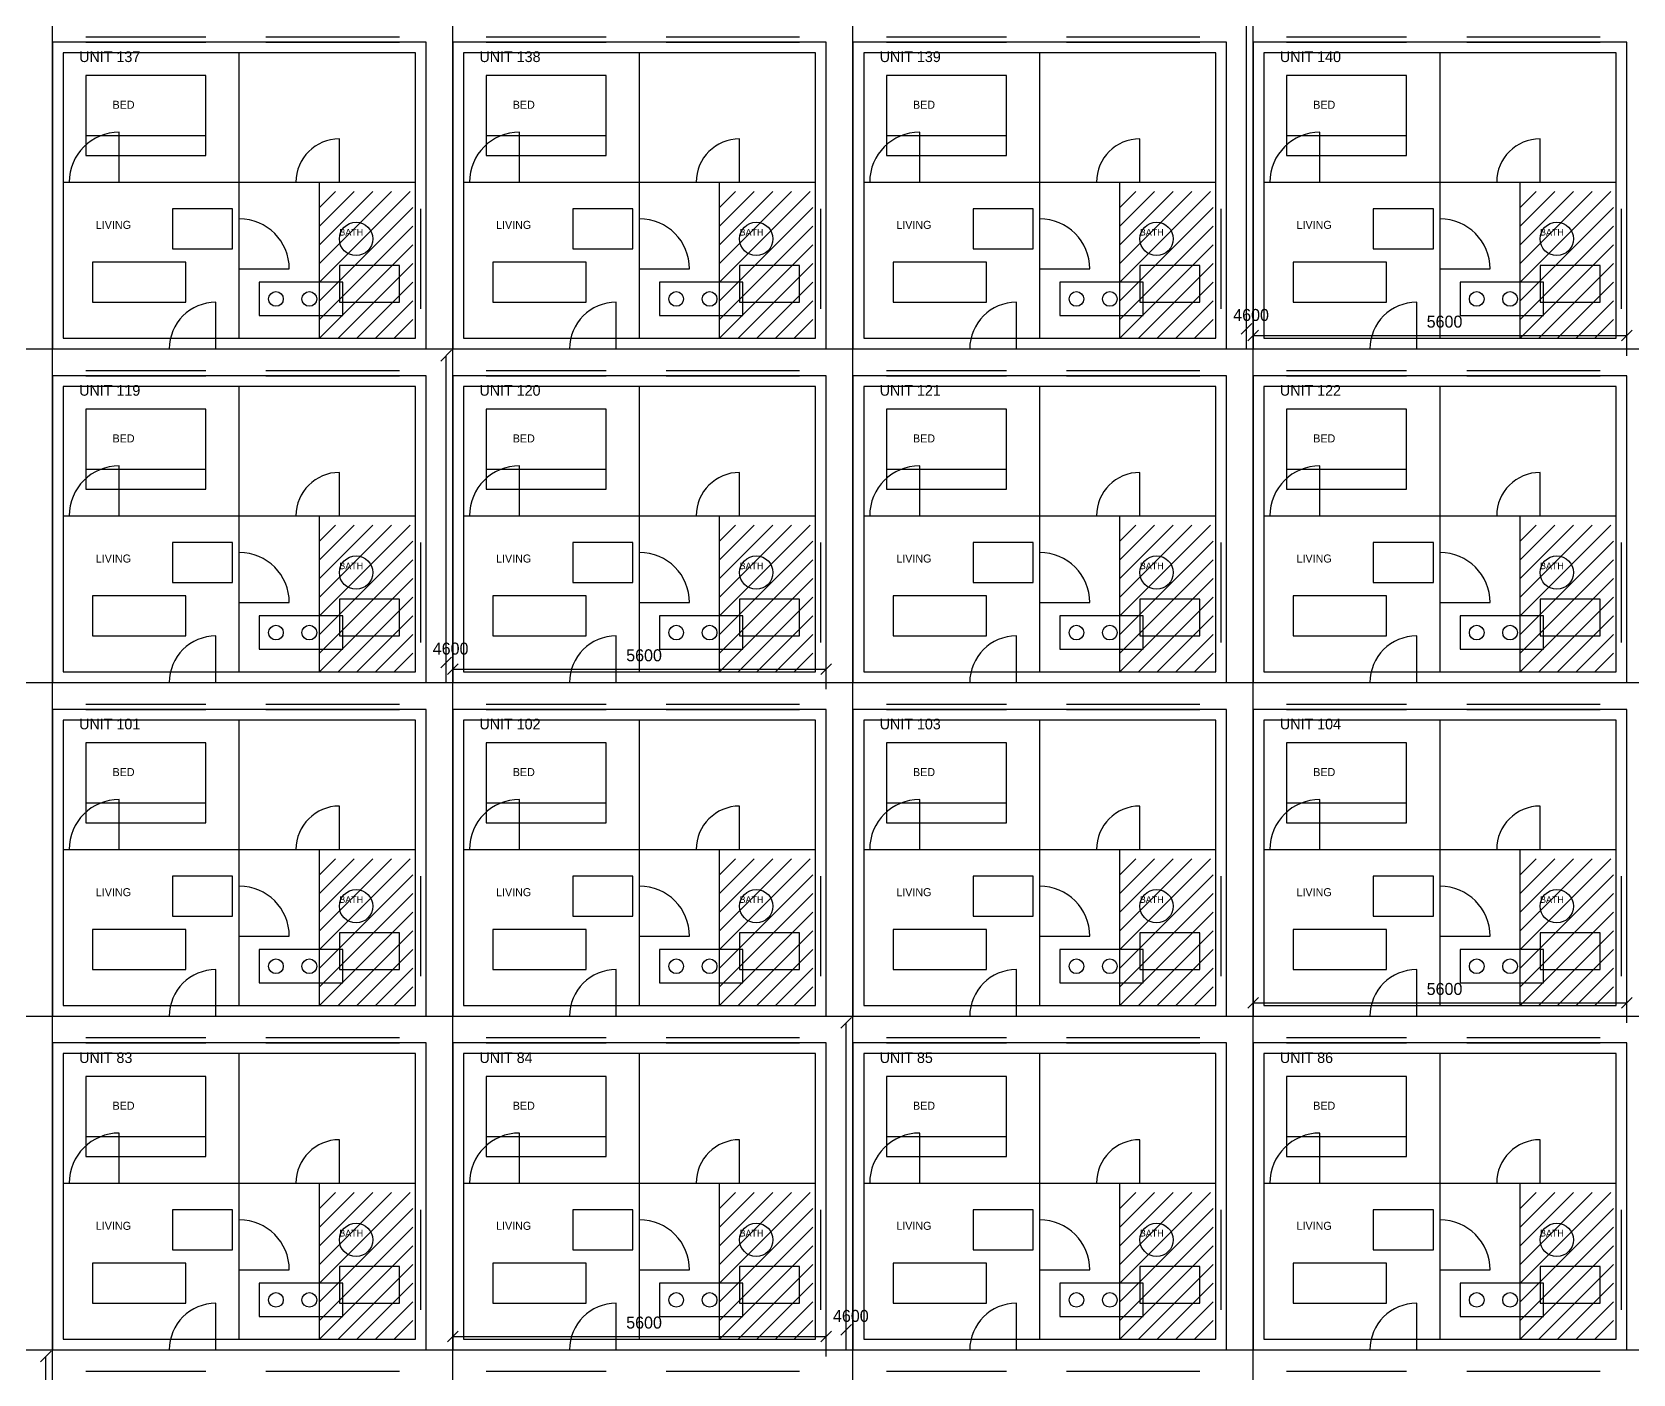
# Model space of a CAD drawing. Header units: millimetres. Extents: x -689 to 114080, y -500 to 99080.
# Drawn here: x 62693 to 86693, y 22640 to 42750 of the extents above; entities that cross this region are included whole.
import ezdxf

# ---------------------------------------------------------------- set-up
doc = ezdxf.new("R2010")
doc.units = ezdxf.units.MM
for name, color, linetype in [('DIMENSIONS', 3, 'CONTINUOUS'), ('DOORS', 2, 'CONTINUOUS'), ('FURNITURE', 5, 'CONTINUOUS'), ('GRID', 8, 'CONTINUOUS'), ('HATCH_SIM', 9, 'CONTINUOUS'), ('TEXT', 6, 'CONTINUOUS'), ('WALLS', 7, 'CONTINUOUS'), ('WINDOWS', 4, 'CONTINUOUS')]:
    doc.layers.add(name, color=color, linetype=linetype)

msp = doc.modelspace()

# ---------------------------------------------------------------- linework, layer by layer
at = {"layer": 'DIMENSIONS'}
for p, q in [((80900, 38300), (80900, 42900)), ((80900, 42600), (80900, 42900)), ((80820, 38220), (80980, 38380)), ((80900, 38000), (80900, 38300)), ((80920, 38120), (81080, 38280)), ((81000, 38200), (86600, 38200)), ((81000, 37900), (81000, 38200)), ((86520, 38120), (86680, 38280)), ((86600, 37900), (86600, 38200)), ((68820, 37820), (68980, 37980)), ((68900, 33300), (68900, 37900)), ((68900, 37600), (68900, 37900)), ((68820, 33220), (68980, 33380)), ((68900, 33000), (68900, 33300)), ((68920, 33120), (69080, 33280)), ((69000, 33200), (74600, 33200)), ((69000, 32900), (69000, 33200)), ((74520, 33120), (74680, 33280)), ((74600, 32900), (74600, 33200)), ((80920, 28120), (81080, 28280)), ((81000, 28200), (86600, 28200)), ((81000, 27900), (81000, 28200)), ((86520, 28120), (86680, 28280)), ((86600, 27900), (86600, 28200)), ((74820, 27820), (74980, 27980)), ((74900, 23300), (74900, 27900)), ((74900, 27600), (74900, 27900)), ((68920, 23120), (69080, 23280)), ((74520, 23120), (74680, 23280)), ((74820, 23220), (74980, 23380)), ((74900, 23000), (74900, 23300)), ((69000, 23200), (74600, 23200)), ((69000, 22900), (69000, 23200)), ((74600, 22900), (74600, 23200)), ((62820, 22820), (62980, 22980)), ((62900, 18300), (62900, 22900)), ((62900, 22600), (62900, 22900))]:
    msp.add_line(p, q, dxfattribs=at)
at = {"layer": 'DOORS'}
for p, q in [((64000, 40500), (64000, 41250)), ((67300, 40500), (67300, 41150)), ((70000, 40500), (70000, 41250)), ((73300, 40500), (73300, 41150)), ((76000, 40500), (76000, 41250)), ((79300, 40500), (79300, 41150)), ((82000, 40500), (82000, 41250)), ((85300, 40500), (85300, 41150)), ((65800, 39200), (66550, 39200)), ((71800, 39200), (72550, 39200)), ((77800, 39200), (78550, 39200)), ((83800, 39200), (84550, 39200)), ((65450, 38000), (65450, 38700)), ((71450, 38000), (71450, 38700)), ((77450, 38000), (77450, 38700)), ((83450, 38000), (83450, 38700)), ((64000, 35500), (64000, 36250)), ((70000, 35500), (70000, 36250)), ((76000, 35500), (76000, 36250)), ((82000, 35500), (82000, 36250)), ((67300, 35500), (67300, 36150)), ((73300, 35500), (73300, 36150)), ((79300, 35500), (79300, 36150)), ((85300, 35500), (85300, 36150)), ((65800, 34200), (66550, 34200)), ((71800, 34200), (72550, 34200)), ((77800, 34200), (78550, 34200)), ((83800, 34200), (84550, 34200)), ((65450, 33000), (65450, 33700)), ((71450, 33000), (71450, 33700)), ((77450, 33000), (77450, 33700)), ((83450, 33000), (83450, 33700)), ((64000, 30500), (64000, 31250)), ((70000, 30500), (70000, 31250)), ((76000, 30500), (76000, 31250)), ((82000, 30500), (82000, 31250)), ((67300, 30500), (67300, 31150)), ((73300, 30500), (73300, 31150)), ((79300, 30500), (79300, 31150)), ((85300, 30500), (85300, 31150)), ((65800, 29200), (66550, 29200)), ((71800, 29200), (72550, 29200)), ((77800, 29200), (78550, 29200)), ((83800, 29200), (84550, 29200)), ((65450, 28000), (65450, 28700)), ((71450, 28000), (71450, 28700)), ((77450, 28000), (77450, 28700)), ((83450, 28000), (83450, 28700)), ((64000, 25500), (64000, 26250)), ((70000, 25500), (70000, 26250)), ((76000, 25500), (76000, 26250)), ((82000, 25500), (82000, 26250)), ((67300, 25500), (67300, 26150)), ((73300, 25500), (73300, 26150)), ((79300, 25500), (79300, 26150)), ((85300, 25500), (85300, 26150)), ((65800, 24200), (66550, 24200)), ((71800, 24200), (72550, 24200)), ((77800, 24200), (78550, 24200)), ((83800, 24200), (84550, 24200)), ((65450, 23000), (65450, 23700)), ((71450, 23000), (71450, 23700)), ((77450, 23000), (77450, 23700)), ((83450, 23000), (83450, 23700))]:
    msp.add_line(p, q, dxfattribs=at)
for centre, radius, start, end in [((64000, 40500), 750, 90, 180), ((67300, 40500), 650, 90, 180), ((70000, 40500), 750, 90, 180), ((73300, 40500), 650, 90, 180), ((76000, 40500), 750, 90, 180), ((79300, 40500), 650, 90, 180), ((82000, 40500), 750, 90, 180), ((85300, 40500), 650, 90, 180), ((65800, 39200), 750, 0, 90), ((71800, 39200), 750, 0, 90), ((77800, 39200), 750, 0, 90), ((83800, 39200), 750, 0, 90), ((65450, 38000), 700, 90, 180), ((71450, 38000), 700, 90, 180), ((77450, 38000), 700, 90, 180), ((83450, 38000), 700, 90, 180), ((64000, 35500), 750, 90, 180), ((70000, 35500), 750, 90, 180), ((76000, 35500), 750, 90, 180), ((82000, 35500), 750, 90, 180), ((67300, 35500), 650, 90, 180), ((73300, 35500), 650, 90, 180), ((79300, 35500), 650, 90, 180), ((85300, 35500), 650, 90, 180), ((65800, 34200), 750, 0, 90), ((71800, 34200), 750, 0, 90), ((77800, 34200), 750, 0, 90), ((83800, 34200), 750, 0, 90), ((65450, 33000), 700, 90, 180), ((71450, 33000), 700, 90, 180), ((77450, 33000), 700, 90, 180), ((83450, 33000), 700, 90, 180), ((64000, 30500), 750, 90, 180), ((70000, 30500), 750, 90, 180), ((76000, 30500), 750, 90, 180), ((82000, 30500), 750, 90, 180), ((67300, 30500), 650, 90, 180), ((73300, 30500), 650, 90, 180), ((79300, 30500), 650, 90, 180), ((85300, 30500), 650, 90, 180), ((65800, 29200), 750, 0, 90), ((71800, 29200), 750, 0, 90), ((77800, 29200), 750, 0, 90), ((83800, 29200), 750, 0, 90), ((65450, 28000), 700, 90, 180), ((71450, 28000), 700, 90, 180), ((77450, 28000), 700, 90, 180), ((83450, 28000), 700, 90, 180), ((64000, 25500), 750, 90, 180), ((70000, 25500), 750, 90, 180), ((76000, 25500), 750, 90, 180), ((82000, 25500), 750, 90, 180), ((67300, 25500), 650, 90, 180), ((73300, 25500), 650, 90, 180), ((79300, 25500), 650, 90, 180), ((85300, 25500), 650, 90, 180), ((65800, 24200), 750, 0, 90), ((71800, 24200), 750, 0, 90), ((77800, 24200), 750, 0, 90), ((83800, 24200), 750, 0, 90), ((65450, 23000), 700, 90, 180), ((71450, 23000), 700, 90, 180), ((77450, 23000), 700, 90, 180), ((83450, 23000), 700, 90, 180)]:
    msp.add_arc(centre, radius, start, end, dxfattribs=at)
at = {"layer": 'FURNITURE'}
for p, q in [((65300, 42100), (63500, 42100)), ((63500, 42100), (63500, 40900)), ((65300, 40900), (65300, 42100)), ((71300, 42100), (69500, 42100)), ((69500, 42100), (69500, 40900)), ((71300, 40900), (71300, 42100)), ((77300, 42100), (75500, 42100)), ((75500, 42100), (75500, 40900)), ((77300, 40900), (77300, 42100)), ((83300, 42100), (81500, 42100)), ((81500, 42100), (81500, 40900)), ((83300, 40900), (83300, 42100)), ((63500, 41200), (65300, 41200)), ((69500, 41200), (71300, 41200)), ((75500, 41200), (77300, 41200)), ((81500, 41200), (83300, 41200)), ((63500, 40900), (65300, 40900)), ((69500, 40900), (71300, 40900)), ((75500, 40900), (77300, 40900)), ((81500, 40900), (83300, 40900)), ((65700, 40100), (64800, 40100)), ((64800, 40100), (64800, 39500)), ((65700, 39500), (65700, 40100)), ((71700, 40100), (70800, 40100)), ((70800, 40100), (70800, 39500)), ((71700, 39500), (71700, 40100)), ((77700, 40100), (76800, 40100)), ((76800, 40100), (76800, 39500)), ((77700, 39500), (77700, 40100)), ((83700, 40100), (82800, 40100)), ((82800, 40100), (82800, 39500)), ((83700, 39500), (83700, 40100)), ((64800, 39500), (65700, 39500)), ((70800, 39500), (71700, 39500)), ((76800, 39500), (77700, 39500)), ((82800, 39500), (83700, 39500)), ((65000, 39300), (63600, 39300)), ((63600, 39300), (63600, 38700)), ((65000, 38700), (65000, 39300)), ((68200, 39250), (67300, 39250)), ((67300, 39250), (67300, 38700)), ((68200, 38700), (68200, 39250)), ((71000, 39300), (69600, 39300)), ((69600, 39300), (69600, 38700)), ((71000, 38700), (71000, 39300)), ((74200, 39250), (73300, 39250)), ((73300, 39250), (73300, 38700)), ((74200, 38700), (74200, 39250)), ((77000, 39300), (75600, 39300)), ((75600, 39300), (75600, 38700)), ((77000, 38700), (77000, 39300)), ((80200, 39250), (79300, 39250)), ((79300, 39250), (79300, 38700)), ((80200, 38700), (80200, 39250)), ((83000, 39300), (81600, 39300)), ((81600, 39300), (81600, 38700)), ((83000, 38700), (83000, 39300)), ((86200, 39250), (85300, 39250)), ((85300, 39250), (85300, 38700)), ((86200, 38700), (86200, 39250)), ((67350, 39000), (66100, 39000)), ((66100, 39000), (66100, 38500)), ((67350, 38500), (67350, 39000)), ((73350, 39000), (72100, 39000)), ((72100, 39000), (72100, 38500)), ((73350, 38500), (73350, 39000)), ((79350, 39000), (78100, 39000)), ((78100, 39000), (78100, 38500)), ((79350, 38500), (79350, 39000)), ((85350, 39000), (84100, 39000)), ((84100, 39000), (84100, 38500)), ((85350, 38500), (85350, 39000)), ((63600, 38700), (65000, 38700)), ((67300, 38700), (68200, 38700)), ((69600, 38700), (71000, 38700)), ((73300, 38700), (74200, 38700)), ((75600, 38700), (77000, 38700)), ((79300, 38700), (80200, 38700)), ((81600, 38700), (83000, 38700)), ((85300, 38700), (86200, 38700)), ((66100, 38500), (67350, 38500)), ((72100, 38500), (73350, 38500)), ((78100, 38500), (79350, 38500)), ((84100, 38500), (85350, 38500)), ((65300, 37100), (63500, 37100)), ((63500, 37100), (63500, 35900)), ((65300, 35900), (65300, 37100)), ((71300, 37100), (69500, 37100)), ((69500, 37100), (69500, 35900)), ((71300, 35900), (71300, 37100)), ((77300, 37100), (75500, 37100)), ((75500, 37100), (75500, 35900)), ((77300, 35900), (77300, 37100)), ((83300, 37100), (81500, 37100)), ((81500, 37100), (81500, 35900)), ((83300, 35900), (83300, 37100)), ((63500, 36200), (65300, 36200)), ((69500, 36200), (71300, 36200)), ((75500, 36200), (77300, 36200)), ((81500, 36200), (83300, 36200)), ((63500, 35900), (65300, 35900)), ((69500, 35900), (71300, 35900)), ((75500, 35900), (77300, 35900)), ((81500, 35900), (83300, 35900)), ((65700, 35100), (64800, 35100)), ((64800, 35100), (64800, 34500)), ((65700, 34500), (65700, 35100)), ((71700, 35100), (70800, 35100)), ((70800, 35100), (70800, 34500)), ((71700, 34500), (71700, 35100)), ((77700, 35100), (76800, 35100)), ((76800, 35100), (76800, 34500)), ((77700, 34500), (77700, 35100)), ((83700, 35100), (82800, 35100)), ((82800, 35100), (82800, 34500)), ((83700, 34500), (83700, 35100)), ((64800, 34500), (65700, 34500)), ((70800, 34500), (71700, 34500)), ((76800, 34500), (77700, 34500)), ((82800, 34500), (83700, 34500)), ((65000, 34300), (63600, 34300)), ((63600, 34300), (63600, 33700)), ((65000, 33700), (65000, 34300)), ((68200, 34250), (67300, 34250)), ((67300, 34250), (67300, 33700)), ((68200, 33700), (68200, 34250)), ((71000, 34300), (69600, 34300)), ((69600, 34300), (69600, 33700)), ((71000, 33700), (71000, 34300)), ((74200, 34250), (73300, 34250)), ((73300, 34250), (73300, 33700)), ((74200, 33700), (74200, 34250)), ((77000, 34300), (75600, 34300)), ((75600, 34300), (75600, 33700)), ((77000, 33700), (77000, 34300)), ((80200, 34250), (79300, 34250)), ((79300, 34250), (79300, 33700)), ((80200, 33700), (80200, 34250)), ((83000, 34300), (81600, 34300)), ((81600, 34300), (81600, 33700)), ((83000, 33700), (83000, 34300)), ((86200, 34250), (85300, 34250)), ((85300, 34250), (85300, 33700)), ((86200, 33700), (86200, 34250)), ((67350, 34000), (66100, 34000)), ((66100, 34000), (66100, 33500)), ((67350, 33500), (67350, 34000)), ((73350, 34000), (72100, 34000)), ((72100, 34000), (72100, 33500)), ((73350, 33500), (73350, 34000)), ((79350, 34000), (78100, 34000)), ((78100, 34000), (78100, 33500)), ((79350, 33500), (79350, 34000)), ((85350, 34000), (84100, 34000)), ((84100, 34000), (84100, 33500)), ((85350, 33500), (85350, 34000)), ((63600, 33700), (65000, 33700)), ((67300, 33700), (68200, 33700)), ((69600, 33700), (71000, 33700)), ((73300, 33700), (74200, 33700)), ((75600, 33700), (77000, 33700)), ((79300, 33700), (80200, 33700)), ((81600, 33700), (83000, 33700)), ((85300, 33700), (86200, 33700)), ((66100, 33500), (67350, 33500)), ((72100, 33500), (73350, 33500)), ((78100, 33500), (79350, 33500)), ((84100, 33500), (85350, 33500)), ((65300, 32100), (63500, 32100)), ((63500, 32100), (63500, 30900)), ((65300, 30900), (65300, 32100)), ((71300, 32100), (69500, 32100)), ((69500, 32100), (69500, 30900)), ((71300, 30900), (71300, 32100)), ((77300, 32100), (75500, 32100)), ((75500, 32100), (75500, 30900)), ((77300, 30900), (77300, 32100)), ((83300, 32100), (81500, 32100)), ((81500, 32100), (81500, 30900)), ((83300, 30900), (83300, 32100)), ((63500, 31200), (65300, 31200)), ((69500, 31200), (71300, 31200)), ((75500, 31200), (77300, 31200)), ((81500, 31200), (83300, 31200)), ((63500, 30900), (65300, 30900)), ((69500, 30900), (71300, 30900)), ((75500, 30900), (77300, 30900)), ((81500, 30900), (83300, 30900)), ((65700, 30100), (64800, 30100)), ((64800, 30100), (64800, 29500)), ((65700, 29500), (65700, 30100)), ((71700, 30100), (70800, 30100)), ((70800, 30100), (70800, 29500)), ((71700, 29500), (71700, 30100)), ((77700, 30100), (76800, 30100)), ((76800, 30100), (76800, 29500)), ((77700, 29500), (77700, 30100)), ((83700, 30100), (82800, 30100)), ((82800, 30100), (82800, 29500)), ((83700, 29500), (83700, 30100)), ((65000, 29300), (63600, 29300)), ((63600, 29300), (63600, 28700)), ((64800, 29500), (65700, 29500)), ((65000, 28700), (65000, 29300)), ((71000, 29300), (69600, 29300)), ((69600, 29300), (69600, 28700)), ((70800, 29500), (71700, 29500)), ((71000, 28700), (71000, 29300)), ((77000, 29300), (75600, 29300)), ((75600, 29300), (75600, 28700)), ((76800, 29500), (77700, 29500)), ((77000, 28700), (77000, 29300)), ((83000, 29300), (81600, 29300)), ((81600, 29300), (81600, 28700)), ((82800, 29500), (83700, 29500)), ((83000, 28700), (83000, 29300)), ((68200, 29250), (67300, 29250)), ((67300, 29250), (67300, 28700)), ((68200, 28700), (68200, 29250)), ((74200, 29250), (73300, 29250)), ((73300, 29250), (73300, 28700)), ((74200, 28700), (74200, 29250)), ((80200, 29250), (79300, 29250)), ((79300, 29250), (79300, 28700)), ((80200, 28700), (80200, 29250)), ((86200, 29250), (85300, 29250)), ((85300, 29250), (85300, 28700)), ((86200, 28700), (86200, 29250)), ((67350, 29000), (66100, 29000)), ((66100, 29000), (66100, 28500)), ((67350, 28500), (67350, 29000)), ((73350, 29000), (72100, 29000)), ((72100, 29000), (72100, 28500)), ((73350, 28500), (73350, 29000)), ((79350, 29000), (78100, 29000)), ((78100, 29000), (78100, 28500)), ((79350, 28500), (79350, 29000)), ((85350, 29000), (84100, 29000)), ((84100, 29000), (84100, 28500)), ((85350, 28500), (85350, 29000)), ((63600, 28700), (65000, 28700)), ((67300, 28700), (68200, 28700)), ((69600, 28700), (71000, 28700)), ((73300, 28700), (74200, 28700)), ((75600, 28700), (77000, 28700)), ((79300, 28700), (80200, 28700)), ((81600, 28700), (83000, 28700)), ((85300, 28700), (86200, 28700)), ((66100, 28500), (67350, 28500)), ((72100, 28500), (73350, 28500)), ((78100, 28500), (79350, 28500)), ((84100, 28500), (85350, 28500)), ((65300, 27100), (63500, 27100)), ((63500, 27100), (63500, 25900)), ((65300, 25900), (65300, 27100)), ((71300, 27100), (69500, 27100)), ((69500, 27100), (69500, 25900)), ((71300, 25900), (71300, 27100)), ((77300, 27100), (75500, 27100)), ((75500, 27100), (75500, 25900)), ((77300, 25900), (77300, 27100)), ((83300, 27100), (81500, 27100)), ((81500, 27100), (81500, 25900)), ((83300, 25900), (83300, 27100)), ((63500, 26200), (65300, 26200)), ((69500, 26200), (71300, 26200)), ((75500, 26200), (77300, 26200)), ((81500, 26200), (83300, 26200)), ((63500, 25900), (65300, 25900)), ((69500, 25900), (71300, 25900)), ((75500, 25900), (77300, 25900)), ((81500, 25900), (83300, 25900)), ((65700, 25100), (64800, 25100)), ((64800, 25100), (64800, 24500)), ((65700, 24500), (65700, 25100)), ((71700, 25100), (70800, 25100)), ((70800, 25100), (70800, 24500)), ((71700, 24500), (71700, 25100)), ((77700, 25100), (76800, 25100)), ((76800, 25100), (76800, 24500)), ((77700, 24500), (77700, 25100)), ((83700, 25100), (82800, 25100)), ((82800, 25100), (82800, 24500)), ((83700, 24500), (83700, 25100)), ((64800, 24500), (65700, 24500)), ((70800, 24500), (71700, 24500)), ((76800, 24500), (77700, 24500)), ((82800, 24500), (83700, 24500)), ((65000, 24300), (63600, 24300)), ((63600, 24300), (63600, 23700)), ((65000, 23700), (65000, 24300)), ((68200, 24250), (67300, 24250)), ((67300, 24250), (67300, 23700)), ((68200, 23700), (68200, 24250)), ((71000, 24300), (69600, 24300)), ((69600, 24300), (69600, 23700)), ((71000, 23700), (71000, 24300)), ((74200, 24250), (73300, 24250)), ((73300, 24250), (73300, 23700)), ((74200, 23700), (74200, 24250)), ((77000, 24300), (75600, 24300)), ((75600, 24300), (75600, 23700)), ((77000, 23700), (77000, 24300)), ((80200, 24250), (79300, 24250)), ((79300, 24250), (79300, 23700)), ((80200, 23700), (80200, 24250)), ((83000, 24300), (81600, 24300)), ((81600, 24300), (81600, 23700)), ((83000, 23700), (83000, 24300)), ((86200, 24250), (85300, 24250)), ((85300, 24250), (85300, 23700)), ((86200, 23700), (86200, 24250)), ((67350, 24000), (66100, 24000)), ((66100, 24000), (66100, 23500)), ((67350, 23500), (67350, 24000)), ((73350, 24000), (72100, 24000)), ((72100, 24000), (72100, 23500)), ((73350, 23500), (73350, 24000)), ((79350, 24000), (78100, 24000)), ((78100, 24000), (78100, 23500)), ((79350, 23500), (79350, 24000)), ((85350, 24000), (84100, 24000)), ((84100, 24000), (84100, 23500)), ((85350, 23500), (85350, 24000)), ((63600, 23700), (65000, 23700)), ((67300, 23700), (68200, 23700)), ((69600, 23700), (71000, 23700)), ((73300, 23700), (74200, 23700)), ((75600, 23700), (77000, 23700)), ((79300, 23700), (80200, 23700)), ((81600, 23700), (83000, 23700)), ((85300, 23700), (86200, 23700)), ((66100, 23500), (67350, 23500)), ((72100, 23500), (73350, 23500)), ((78100, 23500), (79350, 23500)), ((84100, 23500), (85350, 23500))]:
    msp.add_line(p, q, dxfattribs=at)
for centre, radius in [((67550, 39650), 250), ((73550, 39650), 250), ((79550, 39650), 250), ((85550, 39650), 250), ((66350, 38750), 110), ((66850, 38750), 110), ((72350, 38750), 110), ((72850, 38750), 110), ((78350, 38750), 110), ((78850, 38750), 110), ((84350, 38750), 110), ((84850, 38750), 110), ((67550, 34650), 250), ((73550, 34650), 250), ((79550, 34650), 250), ((85550, 34650), 250), ((66350, 33750), 110), ((66850, 33750), 110), ((72350, 33750), 110), ((72850, 33750), 110), ((78350, 33750), 110), ((78850, 33750), 110), ((84350, 33750), 110), ((84850, 33750), 110), ((67550, 29650), 250), ((73550, 29650), 250), ((79550, 29650), 250), ((85550, 29650), 250), ((66350, 28750), 110), ((66850, 28750), 110), ((72350, 28750), 110), ((72850, 28750), 110), ((78350, 28750), 110), ((78850, 28750), 110), ((84350, 28750), 110), ((84850, 28750), 110), ((67550, 24650), 250), ((73550, 24650), 250), ((79550, 24650), 250), ((85550, 24650), 250), ((66350, 23750), 110), ((66850, 23750), 110), ((72350, 23750), 110), ((72850, 23750), 110), ((78350, 23750), 110), ((78850, 23750), 110), ((84350, 23750), 110), ((84850, 23750), 110)]:
    msp.add_circle(centre, radius, dxfattribs=at)
at = {"layer": 'GRID'}
for p, q in [((63000, 500), (63000, 97700)), ((69000, 500), (69000, 97700)), ((75000, 500), (75000, 97700)), ((81000, 500), (81000, 97700)), ((500, 38000), (113500, 38000)), ((500, 33000), (113500, 33000)), ((500, 28000), (113500, 28000)), ((500, 23000), (113500, 23000))]:
    msp.add_line(p, q, dxfattribs=at)
at = {"layer": 'HATCH_SIM'}
for p, q in [((67000, 40120), (67240, 40360)), ((67000, 39840), (67520, 40360)), ((67000, 39560), (67800, 40360)), ((67000, 39280), (68080, 40360)), ((67000, 39000), (68360, 40360)), ((73000, 40120), (73240, 40360)), ((73000, 39840), (73520, 40360)), ((73000, 39560), (73800, 40360)), ((73000, 39280), (74080, 40360)), ((73000, 39000), (74360, 40360)), ((79000, 40120), (79240, 40360)), ((79000, 39840), (79520, 40360)), ((79000, 39560), (79800, 40360)), ((79000, 39280), (80080, 40360)), ((79000, 39000), (80360, 40360)), ((85000, 40120), (85240, 40360)), ((85000, 39840), (85520, 40360)), ((85000, 39560), (85800, 40360)), ((85000, 39280), (86080, 40360)), ((85000, 39000), (86360, 40360)), ((67000, 38720), (68400, 40120)), ((73000, 38720), (74400, 40120)), ((79000, 38720), (80400, 40120)), ((85000, 38720), (86400, 40120)), ((67000, 38440), (68400, 39840)), ((73000, 38440), (74400, 39840)), ((79000, 38440), (80400, 39840)), ((85000, 38440), (86400, 39840)), ((67000, 38160), (68400, 39560)), ((73000, 38160), (74400, 39560)), ((79000, 38160), (80400, 39560)), ((85000, 38160), (86400, 39560)), ((67280, 38160), (68400, 39280)), ((73280, 38160), (74400, 39280)), ((79280, 38160), (80400, 39280)), ((85280, 38160), (86400, 39280)), ((67560, 38160), (68400, 39000)), ((73560, 38160), (74400, 39000)), ((79560, 38160), (80400, 39000)), ((85560, 38160), (86400, 39000)), ((67840, 38160), (68400, 38720)), ((73840, 38160), (74400, 38720)), ((79840, 38160), (80400, 38720)), ((85840, 38160), (86400, 38720)), ((68120, 38160), (68400, 38440)), ((74120, 38160), (74400, 38440)), ((80120, 38160), (80400, 38440)), ((86120, 38160), (86400, 38440)), ((68400, 38160), (68400, 38160)), ((74400, 38160), (74400, 38160)), ((80400, 38160), (80400, 38160)), ((86400, 38160), (86400, 38160)), ((67000, 35120), (67240, 35360)), ((67000, 34840), (67520, 35360)), ((67000, 34560), (67800, 35360)), ((67000, 34280), (68080, 35360)), ((67000, 34000), (68360, 35360)), ((73000, 35120), (73240, 35360)), ((73000, 34840), (73520, 35360)), ((73000, 34560), (73800, 35360)), ((73000, 34280), (74080, 35360)), ((73000, 34000), (74360, 35360)), ((79000, 35120), (79240, 35360)), ((79000, 34840), (79520, 35360)), ((79000, 34560), (79800, 35360)), ((79000, 34280), (80080, 35360)), ((79000, 34000), (80360, 35360)), ((85000, 35120), (85240, 35360)), ((85000, 34840), (85520, 35360)), ((85000, 34560), (85800, 35360)), ((85000, 34280), (86080, 35360)), ((85000, 34000), (86360, 35360)), ((67000, 33720), (68400, 35120)), ((73000, 33720), (74400, 35120)), ((79000, 33720), (80400, 35120)), ((85000, 33720), (86400, 35120)), ((67000, 33440), (68400, 34840)), ((73000, 33440), (74400, 34840)), ((79000, 33440), (80400, 34840)), ((85000, 33440), (86400, 34840)), ((67000, 33160), (68400, 34560)), ((73000, 33160), (74400, 34560)), ((79000, 33160), (80400, 34560)), ((85000, 33160), (86400, 34560)), ((67280, 33160), (68400, 34280)), ((73280, 33160), (74400, 34280)), ((79280, 33160), (80400, 34280)), ((85280, 33160), (86400, 34280)), ((67560, 33160), (68400, 34000)), ((73560, 33160), (74400, 34000)), ((79560, 33160), (80400, 34000)), ((85560, 33160), (86400, 34000)), ((67840, 33160), (68400, 33720)), ((73840, 33160), (74400, 33720)), ((79840, 33160), (80400, 33720)), ((85840, 33160), (86400, 33720)), ((68120, 33160), (68400, 33440)), ((74120, 33160), (74400, 33440)), ((80120, 33160), (80400, 33440)), ((86120, 33160), (86400, 33440)), ((68400, 33160), (68400, 33160)), ((74400, 33160), (74400, 33160)), ((80400, 33160), (80400, 33160)), ((86400, 33160), (86400, 33160)), ((67000, 30120), (67240, 30360)), ((67000, 29840), (67520, 30360)), ((67000, 29560), (67800, 30360)), ((67000, 29280), (68080, 30360)), ((67000, 29000), (68360, 30360)), ((73000, 30120), (73240, 30360)), ((73000, 29840), (73520, 30360)), ((73000, 29560), (73800, 30360)), ((73000, 29280), (74080, 30360)), ((73000, 29000), (74360, 30360)), ((79000, 30120), (79240, 30360)), ((79000, 29840), (79520, 30360)), ((79000, 29560), (79800, 30360)), ((79000, 29280), (80080, 30360)), ((79000, 29000), (80360, 30360)), ((85000, 30120), (85240, 30360)), ((85000, 29840), (85520, 30360)), ((85000, 29560), (85800, 30360)), ((85000, 29280), (86080, 30360)), ((85000, 29000), (86360, 30360)), ((67000, 28720), (68400, 30120)), ((73000, 28720), (74400, 30120)), ((79000, 28720), (80400, 30120)), ((85000, 28720), (86400, 30120)), ((67000, 28440), (68400, 29840)), ((73000, 28440), (74400, 29840)), ((79000, 28440), (80400, 29840)), ((85000, 28440), (86400, 29840)), ((67000, 28160), (68400, 29560)), ((73000, 28160), (74400, 29560)), ((79000, 28160), (80400, 29560)), ((85000, 28160), (86400, 29560)), ((67280, 28160), (68400, 29280)), ((73280, 28160), (74400, 29280)), ((79280, 28160), (80400, 29280)), ((85280, 28160), (86400, 29280)), ((67560, 28160), (68400, 29000)), ((73560, 28160), (74400, 29000)), ((79560, 28160), (80400, 29000)), ((85560, 28160), (86400, 29000)), ((67840, 28160), (68400, 28720)), ((73840, 28160), (74400, 28720)), ((79840, 28160), (80400, 28720)), ((85840, 28160), (86400, 28720)), ((68120, 28160), (68400, 28440)), ((74120, 28160), (74400, 28440)), ((80120, 28160), (80400, 28440)), ((86120, 28160), (86400, 28440)), ((68400, 28160), (68400, 28160)), ((74400, 28160), (74400, 28160)), ((80400, 28160), (80400, 28160)), ((86400, 28160), (86400, 28160)), ((67000, 25120), (67240, 25360)), ((67000, 24840), (67520, 25360)), ((67000, 24560), (67800, 25360)), ((67000, 24280), (68080, 25360)), ((67000, 24000), (68360, 25360)), ((73000, 25120), (73240, 25360)), ((73000, 24840), (73520, 25360)), ((73000, 24560), (73800, 25360)), ((73000, 24280), (74080, 25360)), ((73000, 24000), (74360, 25360)), ((79000, 25120), (79240, 25360)), ((79000, 24840), (79520, 25360)), ((79000, 24560), (79800, 25360)), ((79000, 24280), (80080, 25360)), ((79000, 24000), (80360, 25360)), ((85000, 25120), (85240, 25360)), ((85000, 24840), (85520, 25360)), ((85000, 24560), (85800, 25360)), ((85000, 24280), (86080, 25360)), ((85000, 24000), (86360, 25360)), ((67000, 23720), (68400, 25120)), ((73000, 23720), (74400, 25120)), ((79000, 23720), (80400, 25120)), ((85000, 23720), (86400, 25120)), ((67000, 23440), (68400, 24840)), ((73000, 23440), (74400, 24840)), ((79000, 23440), (80400, 24840)), ((85000, 23440), (86400, 24840)), ((67000, 23160), (68400, 24560)), ((73000, 23160), (74400, 24560)), ((79000, 23160), (80400, 24560)), ((85000, 23160), (86400, 24560)), ((67280, 23160), (68400, 24280)), ((73280, 23160), (74400, 24280)), ((79280, 23160), (80400, 24280)), ((85280, 23160), (86400, 24280)), ((67560, 23160), (68400, 24000)), ((73560, 23160), (74400, 24000)), ((79560, 23160), (80400, 24000)), ((85560, 23160), (86400, 24000)), ((67840, 23160), (68400, 23720)), ((73840, 23160), (74400, 23720)), ((79840, 23160), (80400, 23720)), ((85840, 23160), (86400, 23720)), ((68120, 23160), (68400, 23440)), ((74120, 23160), (74400, 23440)), ((80120, 23160), (80400, 23440)), ((86120, 23160), (86400, 23440)), ((68400, 23160), (68400, 23160)), ((74400, 23160), (74400, 23160)), ((80400, 23160), (80400, 23160)), ((86400, 23160), (86400, 23160))]:
    msp.add_line(p, q, dxfattribs=at)
at = {"layer": 'WALLS'}
for p, q in [((68600, 42600), (63000, 42600)), ((63000, 42600), (63000, 38000)), ((68600, 38000), (68600, 42600)), ((74600, 42600), (69000, 42600)), ((69000, 42600), (69000, 38000)), ((74600, 38000), (74600, 42600)), ((80600, 42600), (75000, 42600)), ((75000, 42600), (75000, 38000)), ((80600, 38000), (80600, 42600)), ((86600, 42600), (81000, 42600)), ((81000, 42600), (81000, 38000)), ((86600, 38000), (86600, 42600)), ((68440, 42440), (63160, 42440)), ((63160, 42440), (63160, 38160)), ((65800, 38160), (65800, 42440)), ((68440, 38160), (68440, 42440)), ((74440, 42440), (69160, 42440)), ((69160, 42440), (69160, 38160)), ((71800, 38160), (71800, 42440)), ((74440, 38160), (74440, 42440)), ((80440, 42440), (75160, 42440)), ((75160, 42440), (75160, 38160)), ((77800, 38160), (77800, 42440)), ((80440, 38160), (80440, 42440)), ((86440, 42440), (81160, 42440)), ((81160, 42440), (81160, 38160)), ((83800, 38160), (83800, 42440)), ((86440, 38160), (86440, 42440)), ((63160, 40500), (68440, 40500)), ((67000, 38160), (67000, 40500)), ((69160, 40500), (74440, 40500)), ((73000, 38160), (73000, 40500)), ((75160, 40500), (80440, 40500)), ((79000, 38160), (79000, 40500)), ((81160, 40500), (86440, 40500)), ((85000, 38160), (85000, 40500)), ((63160, 38160), (68440, 38160)), ((69160, 38160), (74440, 38160)), ((75160, 38160), (80440, 38160)), ((81160, 38160), (86440, 38160)), ((63000, 38000), (68600, 38000)), ((69000, 38000), (74600, 38000)), ((75000, 38000), (80600, 38000)), ((81000, 38000), (86600, 38000)), ((68600, 37600), (63000, 37600)), ((63000, 37600), (63000, 33000)), ((68440, 37440), (63160, 37440)), ((63160, 37440), (63160, 33160)), ((65800, 33160), (65800, 37440)), ((68440, 33160), (68440, 37440)), ((68600, 33000), (68600, 37600)), ((74600, 37600), (69000, 37600)), ((69000, 37600), (69000, 33000)), ((74440, 37440), (69160, 37440)), ((69160, 37440), (69160, 33160)), ((71800, 33160), (71800, 37440)), ((74440, 33160), (74440, 37440)), ((74600, 33000), (74600, 37600)), ((80600, 37600), (75000, 37600)), ((75000, 37600), (75000, 33000)), ((80440, 37440), (75160, 37440)), ((75160, 37440), (75160, 33160)), ((77800, 33160), (77800, 37440)), ((80440, 33160), (80440, 37440)), ((80600, 33000), (80600, 37600)), ((86600, 37600), (81000, 37600)), ((81000, 37600), (81000, 33000)), ((86440, 37440), (81160, 37440)), ((81160, 37440), (81160, 33160)), ((83800, 33160), (83800, 37440)), ((86440, 33160), (86440, 37440)), ((86600, 33000), (86600, 37600)), ((63160, 35500), (68440, 35500)), ((67000, 33160), (67000, 35500)), ((69160, 35500), (74440, 35500)), ((73000, 33160), (73000, 35500)), ((75160, 35500), (80440, 35500)), ((79000, 33160), (79000, 35500)), ((81160, 35500), (86440, 35500)), ((85000, 33160), (85000, 35500)), ((63160, 33160), (68440, 33160)), ((69160, 33160), (74440, 33160)), ((75160, 33160), (80440, 33160)), ((81160, 33160), (86440, 33160)), ((63000, 33000), (68600, 33000)), ((69000, 33000), (74600, 33000)), ((75000, 33000), (80600, 33000)), ((81000, 33000), (86600, 33000)), ((68600, 32600), (63000, 32600)), ((63000, 32600), (63000, 28000)), ((68440, 32440), (63160, 32440)), ((63160, 32440), (63160, 28160)), ((65800, 28160), (65800, 32440)), ((68440, 28160), (68440, 32440)), ((68600, 28000), (68600, 32600)), ((74600, 32600), (69000, 32600)), ((69000, 32600), (69000, 28000)), ((74440, 32440), (69160, 32440)), ((69160, 32440), (69160, 28160)), ((71800, 28160), (71800, 32440)), ((74440, 28160), (74440, 32440)), ((74600, 28000), (74600, 32600)), ((80600, 32600), (75000, 32600)), ((75000, 32600), (75000, 28000)), ((80440, 32440), (75160, 32440)), ((75160, 32440), (75160, 28160)), ((77800, 28160), (77800, 32440)), ((80440, 28160), (80440, 32440)), ((80600, 28000), (80600, 32600)), ((86600, 32600), (81000, 32600)), ((81000, 32600), (81000, 28000)), ((86440, 32440), (81160, 32440)), ((81160, 32440), (81160, 28160)), ((83800, 28160), (83800, 32440)), ((86440, 28160), (86440, 32440)), ((86600, 28000), (86600, 32600)), ((63160, 30500), (68440, 30500)), ((67000, 28160), (67000, 30500)), ((69160, 30500), (74440, 30500)), ((73000, 28160), (73000, 30500)), ((75160, 30500), (80440, 30500)), ((79000, 28160), (79000, 30500)), ((81160, 30500), (86440, 30500)), ((85000, 28160), (85000, 30500)), ((63160, 28160), (68440, 28160)), ((69160, 28160), (74440, 28160)), ((75160, 28160), (80440, 28160)), ((81160, 28160), (86440, 28160)), ((63000, 28000), (68600, 28000)), ((69000, 28000), (74600, 28000)), ((75000, 28000), (80600, 28000)), ((81000, 28000), (86600, 28000)), ((68600, 27600), (63000, 27600)), ((63000, 27600), (63000, 23000)), ((68600, 23000), (68600, 27600)), ((74600, 27600), (69000, 27600)), ((69000, 27600), (69000, 23000)), ((74600, 23000), (74600, 27600)), ((80600, 27600), (75000, 27600)), ((75000, 27600), (75000, 23000)), ((80600, 23000), (80600, 27600)), ((86600, 27600), (81000, 27600)), ((81000, 27600), (81000, 23000)), ((86600, 23000), (86600, 27600)), ((68440, 27440), (63160, 27440)), ((63160, 27440), (63160, 23160)), ((65800, 23160), (65800, 27440)), ((68440, 23160), (68440, 27440)), ((74440, 27440), (69160, 27440)), ((69160, 27440), (69160, 23160)), ((71800, 23160), (71800, 27440)), ((74440, 23160), (74440, 27440)), ((80440, 27440), (75160, 27440)), ((75160, 27440), (75160, 23160)), ((77800, 23160), (77800, 27440)), ((80440, 23160), (80440, 27440)), ((86440, 27440), (81160, 27440)), ((81160, 27440), (81160, 23160)), ((83800, 23160), (83800, 27440)), ((86440, 23160), (86440, 27440)), ((63160, 25500), (68440, 25500)), ((67000, 23160), (67000, 25500)), ((69160, 25500), (74440, 25500)), ((73000, 23160), (73000, 25500)), ((75160, 25500), (80440, 25500)), ((79000, 23160), (79000, 25500)), ((81160, 25500), (86440, 25500)), ((85000, 23160), (85000, 25500)), ((63160, 23160), (68440, 23160)), ((69160, 23160), (74440, 23160)), ((75160, 23160), (80440, 23160)), ((81160, 23160), (86440, 23160)), ((63000, 23000), (68600, 23000)), ((69000, 23000), (74600, 23000)), ((75000, 23000), (80600, 23000)), ((81000, 23000), (86600, 23000))]:
    msp.add_line(p, q, dxfattribs=at)
at = {"layer": 'WINDOWS'}
for p, q in [((63500, 42680), (65300, 42680)), ((63500, 42600), (65300, 42600)), ((66200, 42680), (68200, 42680)), ((66200, 42600), (68200, 42600)), ((69500, 42680), (71300, 42680)), ((69500, 42600), (71300, 42600)), ((72200, 42680), (74200, 42680)), ((72200, 42600), (74200, 42600)), ((75500, 42680), (77300, 42680)), ((75500, 42600), (77300, 42600)), ((78200, 42680), (80200, 42680)), ((78200, 42600), (80200, 42600)), ((81500, 42680), (83300, 42680)), ((81500, 42600), (83300, 42600)), ((84200, 42680), (86200, 42680)), ((84200, 42600), (86200, 42600)), ((68520, 38600), (68520, 40100)), ((68600, 38600), (68600, 40100)), ((74520, 38600), (74520, 40100)), ((74600, 38600), (74600, 40100)), ((80520, 38600), (80520, 40100)), ((80600, 38600), (80600, 40100)), ((86520, 38600), (86520, 40100)), ((86600, 38600), (86600, 40100)), ((63500, 37680), (65300, 37680)), ((66200, 37680), (68200, 37680)), ((69500, 37680), (71300, 37680)), ((72200, 37680), (74200, 37680)), ((75500, 37680), (77300, 37680)), ((78200, 37680), (80200, 37680)), ((81500, 37680), (83300, 37680)), ((84200, 37680), (86200, 37680)), ((63500, 37600), (65300, 37600)), ((66200, 37600), (68200, 37600)), ((69500, 37600), (71300, 37600)), ((72200, 37600), (74200, 37600)), ((75500, 37600), (77300, 37600)), ((78200, 37600), (80200, 37600)), ((81500, 37600), (83300, 37600)), ((84200, 37600), (86200, 37600)), ((68520, 33600), (68520, 35100)), ((68600, 33600), (68600, 35100)), ((74520, 33600), (74520, 35100)), ((74600, 33600), (74600, 35100)), ((80520, 33600), (80520, 35100)), ((80600, 33600), (80600, 35100)), ((86520, 33600), (86520, 35100)), ((86600, 33600), (86600, 35100)), ((63500, 32680), (65300, 32680)), ((66200, 32680), (68200, 32680)), ((69500, 32680), (71300, 32680)), ((72200, 32680), (74200, 32680)), ((75500, 32680), (77300, 32680)), ((78200, 32680), (80200, 32680)), ((81500, 32680), (83300, 32680)), ((84200, 32680), (86200, 32680)), ((63500, 32600), (65300, 32600)), ((66200, 32600), (68200, 32600)), ((69500, 32600), (71300, 32600)), ((72200, 32600), (74200, 32600)), ((75500, 32600), (77300, 32600)), ((78200, 32600), (80200, 32600)), ((81500, 32600), (83300, 32600)), ((84200, 32600), (86200, 32600)), ((68520, 28600), (68520, 30100)), ((68600, 28600), (68600, 30100)), ((74520, 28600), (74520, 30100)), ((74600, 28600), (74600, 30100)), ((80520, 28600), (80520, 30100)), ((80600, 28600), (80600, 30100)), ((86520, 28600), (86520, 30100)), ((86600, 28600), (86600, 30100)), ((63500, 27680), (65300, 27680)), ((63500, 27600), (65300, 27600)), ((66200, 27680), (68200, 27680)), ((66200, 27600), (68200, 27600)), ((69500, 27680), (71300, 27680)), ((69500, 27600), (71300, 27600)), ((72200, 27680), (74200, 27680)), ((72200, 27600), (74200, 27600)), ((75500, 27680), (77300, 27680)), ((75500, 27600), (77300, 27600)), ((78200, 27680), (80200, 27680)), ((78200, 27600), (80200, 27600)), ((81500, 27680), (83300, 27680)), ((81500, 27600), (83300, 27600)), ((84200, 27680), (86200, 27680)), ((84200, 27600), (86200, 27600)), ((68520, 23600), (68520, 25100)), ((68600, 23600), (68600, 25100)), ((74520, 23600), (74520, 25100)), ((74600, 23600), (74600, 25100)), ((80520, 23600), (80520, 25100)), ((80600, 23600), (80600, 25100)), ((86520, 23600), (86520, 25100)), ((86600, 23600), (86600, 25100)), ((63500, 22680), (65300, 22680)), ((66200, 22680), (68200, 22680)), ((69500, 22680), (71300, 22680)), ((72200, 22680), (74200, 22680)), ((75500, 22680), (77300, 22680)), ((78200, 22680), (80200, 22680)), ((81500, 22680), (83300, 22680)), ((84200, 22680), (86200, 22680))]:
    msp.add_line(p, q, dxfattribs=at)

# ---------------------------------------------------------------- texts
at = {"layer": 'DIMENSIONS'}
for s, p in [('4600', (80700, 38420)), ('5600', (83600, 38320)), ('4600', (68700, 33420)), ('5600', (71600, 33320)), ('5600', (83600, 28320)), ('4600', (74700, 23420)), ('5600', (71600, 23320))]:
    msp.add_text(s, height=180, dxfattribs=at).set_placement(p)
at = {"layer": 'TEXT'}
for s, height, p in [('UNIT 137', 160, (63400, 42300)), ('UNIT 138', 160, (69400, 42300)), ('UNIT 139', 160, (75400, 42300)), ('UNIT 140', 160, (81400, 42300)), ('BED', 120, (63900, 41600)), ('BED', 120, (69900, 41600)), ('BED', 120, (75900, 41600)), ('BED', 120, (81900, 41600)), ('LIVING', 120, (63650, 39800)), ('LIVING', 120, (69650, 39800)), ('LIVING', 120, (75650, 39800)), ('LIVING', 120, (81650, 39800)), ('BATH', 100, (67300, 39700)), ('BATH', 100, (73300, 39700)), ('BATH', 100, (79300, 39700)), ('BATH', 100, (85300, 39700)), ('UNIT 119', 160, (63400, 37300)), ('UNIT 120', 160, (69400, 37300)), ('UNIT 121', 160, (75400, 37300)), ('UNIT 122', 160, (81400, 37300)), ('BED', 120, (63900, 36600)), ('BED', 120, (69900, 36600)), ('BED', 120, (75900, 36600)), ('BED', 120, (81900, 36600)), ('LIVING', 120, (63650, 34800)), ('BATH', 100, (67300, 34700)), ('LIVING', 120, (69650, 34800)), ('BATH', 100, (73300, 34700)), ('LIVING', 120, (75650, 34800)), ('BATH', 100, (79300, 34700)), ('LIVING', 120, (81650, 34800)), ('BATH', 100, (85300, 34700)), ('UNIT 101', 160, (63400, 32300)), ('UNIT 102', 160, (69400, 32300)), ('UNIT 103', 160, (75400, 32300)), ('UNIT 104', 160, (81400, 32300)), ('BED', 120, (63900, 31600)), ('BED', 120, (69900, 31600)), ('BED', 120, (75900, 31600)), ('BED', 120, (81900, 31600)), ('LIVING', 120, (63650, 29800)), ('BATH', 100, (67300, 29700)), ('LIVING', 120, (69650, 29800)), ('BATH', 100, (73300, 29700)), ('LIVING', 120, (75650, 29800)), ('BATH', 100, (79300, 29700)), ('LIVING', 120, (81650, 29800)), ('BATH', 100, (85300, 29700)), ('UNIT 83', 160, (63400, 27300)), ('UNIT 84', 160, (69400, 27300)), ('UNIT 85', 160, (75400, 27300)), ('UNIT 86', 160, (81400, 27300)), ('BED', 120, (63900, 26600)), ('BED', 120, (69900, 26600)), ('BED', 120, (75900, 26600)), ('BED', 120, (81900, 26600)), ('LIVING', 120, (63650, 24800)), ('BATH', 100, (67300, 24700)), ('LIVING', 120, (69650, 24800)), ('BATH', 100, (73300, 24700)), ('LIVING', 120, (75650, 24800)), ('BATH', 100, (79300, 24700)), ('LIVING', 120, (81650, 24800)), ('BATH', 100, (85300, 24700))]:
    msp.add_text(s, height=height, dxfattribs=at).set_placement(p)

doc.saveas('drawing.dxf')
